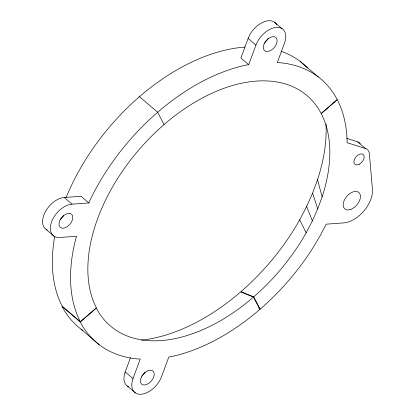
<?xml version="1.0" encoding="UTF-8"?>
<svg xmlns="http://www.w3.org/2000/svg" width="415" height="415" viewBox="0 0 415 415"><rect width="100%" height="100%" fill="white"/><g stroke="black" fill="none" stroke-linecap="round" stroke-linejoin="round"><path stroke-width="0.62" d="M346.655 138.366L357.663 141.847L365.454 148.508A12.969 7.947 -49.5 0 1 369.329 153.275L372.359 188.457A25.943 15.895 -49.5 0 1 364.173 210.675C359.151 216.557 352.496 221.589 344.694 222.834L326.195 224.178L320.069 235.912L312.013 249.301A172.941 105.97 -49.5 0 1 260.163 309.149L253.747 296.86L240.954 291.641A169.476 103.849 -49.5 0 0 299.661 219.867L306.623 206.54L312.599 193.115L317.532 179.705A169.476 103.849 -49.5 0 0 326.024 123.929M253.747 296.86A151.319 92.727 -49.5 0 0 306.166 232.779L312.381 220.873L317.719 208.885L322.123 196.918A151.319 92.727 -49.5 0 0 321.2 113.57L337.25 99.678A172.941 105.97 -49.5 0 0 280.493 62.779L277.287 62.649L284.503 43.067A19.453 11.921 -49.5 0 0 276.354 27.411A19.453 11.921 -49.5 0 0 255.925 45.085L248.71 64.667L245.4 65.233A172.941 105.97 -49.5 0 0 90.579 199.039L88.831 202.956L72.039 204.144A19.453 11.921 -49.5 0 0 51.605 221.812A19.453 11.921 -49.5 0 0 59.755 237.468L76.547 236.285L75.473 239.969A172.941 105.97 -49.5 0 0 80.349 321.734L96.405 307.857A151.319 92.727 -49.5 0 1 164.055 124.557L157.659 112.247L139.482 96.705M128.66 386.842A19.453 11.921 -49.5 0 1 125.221 371.933L130.471 357.689M276.872 24.916A19.453 11.921 -49.5 0 0 262.628 22.405A19.453 11.921 -49.5 0 0 248.134 38.424L240.918 58.007L248.71 64.667M141.468 340.165A169.476 103.849 -49.5 0 0 240.653 291.901L253.466 297.104L259.857 309.414A172.941 105.97 -49.5 0 1 172.116 356.428L168.812 356.993L161.596 376.576A19.453 11.921 -49.5 0 1 141.162 394.25A19.453 11.921 -49.5 0 1 133.013 378.594L140.234 359.011L137.028 358.882A172.941 105.97 -49.5 0 1 80.261 321.967L62.084 306.426A172.941 105.97 -49.5 0 0 82.959 330.584M80.261 321.967L96.316 308.091A151.319 92.727 -49.5 0 0 253.466 297.104M47.248 230.066A19.453 11.921 -49.5 0 1 45.173 212.101A19.453 11.921 -49.5 0 1 64.247 197.483L81.039 196.295L88.831 202.956M365.454 148.508L347.111 142.703A172.941 105.97 -49.5 0 0 337.25 99.678L321.2 113.57A151.319 92.727 -49.5 0 0 164.055 124.557M274.382 22.109L282.174 28.77M300.18 61.446L318.357 76.988M248.134 38.424L255.925 45.085M258.69 307.889L260.163 309.149M64.247 197.483L72.039 204.144M46.143 229.448L53.934 236.109M80.349 321.734L62.167 306.192A172.941 105.97 -49.5 0 1 54.702 236.477M80.982 329.137L99.159 344.673M125.221 371.933L133.013 378.594M127.555 386.23L135.342 392.891M299.661 219.867L306.166 232.779M306.623 206.54L312.381 220.873M312.599 193.115L317.719 208.885M317.532 179.705L322.123 196.918M145.068 372.188A8.648 5.296 -49.5 0 1 141.842 376.042M66.291 197.198A172.941 105.97 -49.5 0 1 244.98 47.066M281.017 51.253A172.941 105.97 -49.5 0 1 307.494 67.951M268.235 38.196A8.648 5.296 -49.5 0 1 264.754 42.527M63.661 215.411A8.648 5.296 -49.5 0 1 60.004 219.597M357.663 141.847A12.969 7.947 -49.5 0 1 360.287 143.528M141.261 377.287L140.597 379.217A8.648 5.296 -49.5 0 0 144.768 384.975A8.648 5.296 -49.5 0 0 153.348 377.883L154.012 375.954A8.648 5.296 -49.5 0 0 149.841 370.196A8.648 5.296 -49.5 0 0 141.261 377.287M264.168 43.777L263.509 45.707A8.648 5.296 -49.5 0 0 267.675 51.465A8.648 5.296 -49.5 0 0 276.26 44.374L276.919 42.444A8.648 5.296 -49.5 0 0 272.754 36.686A8.648 5.296 -49.5 0 0 264.168 43.777M69.248 213.393L67.572 213.569A8.648 5.296 -49.5 0 0 59.464 221.475A8.648 5.296 -49.5 0 0 62.541 228.219L64.221 228.043A8.648 5.296 -49.5 0 0 72.324 220.132A8.648 5.296 -49.5 0 0 69.248 213.393M359.26 164.267A6.484 3.974 -49.5 0 0 363.405 154.634A6.484 3.974 -49.5 0 0 354.431 159.339A6.484 3.974 -49.5 0 0 359.26 164.267M350.576 209.487A10.811 6.624 -49.5 0 0 359.841 193.748A10.811 6.624 -49.5 0 0 345.031 198.832A10.811 6.624 -49.5 0 0 350.576 209.487"/></g></svg>
